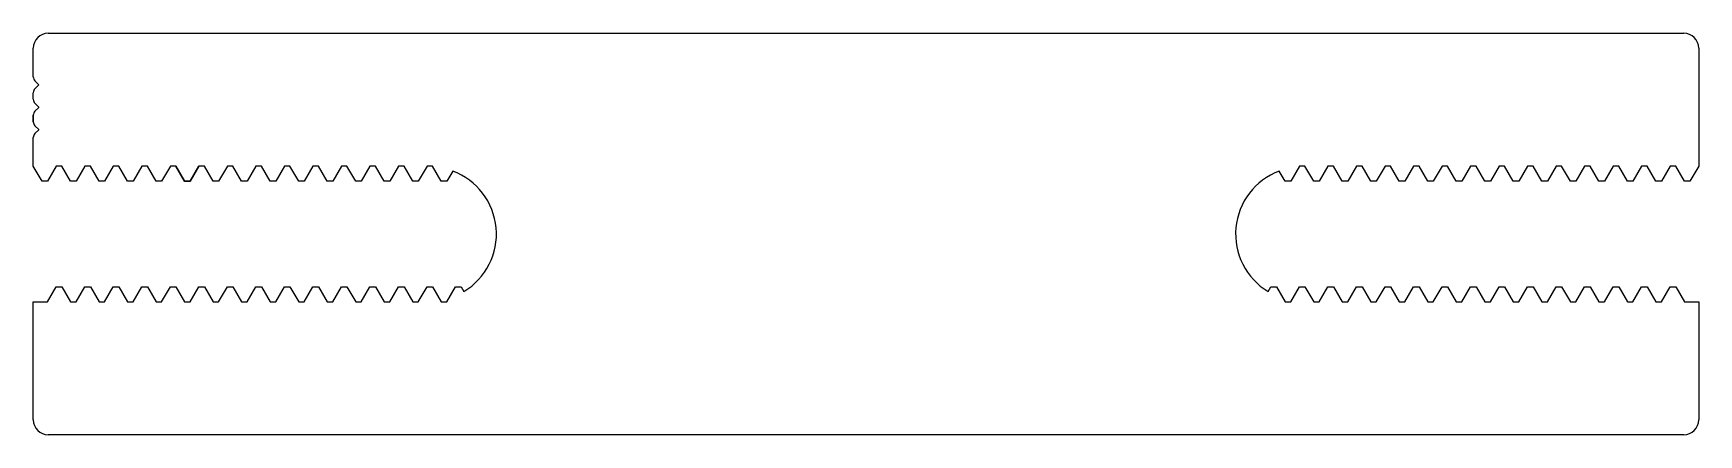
# Model space of a CAD drawing. Header units: inches. Extents: x -35.1 to 39.1, y 0.4 to 18.3.
import ezdxf

# ---------------------------------------------------------------- set-up
doc = ezdxf.new("R2010")
doc.units = ezdxf.units.IN
doc.header["$MEASUREMENT"] = 0

msp = doc.modelspace()

# ---------------------------------------------------------------- linework, layer by layer
at = {"color": 7}
for p, q in [((-34.423, 18.307), (38.411, 18.307)), ((-35.09, 16.362), (-35.09, 17.64)), ((39.078, 17.64), (39.078, 12.376)), ((-35.09, 15.362), (-35.09, 15.655)), ((-34.846, 16.014), (-35.017, 16.185)), ((-35.017, 15.831), (-34.846, 16.003)), ((-34.846, 15.014), (-35.017, 15.185)), ((-35.017, 14.832), (-34.846, 15.003)), ((-35.09, 14.362), (-35.09, 14.655)), ((-35.09, 14.655), (-35.09, 14.362)), ((-35.09, 14.362), (-35.09, 14.655)), ((-35.09, 14.655), (-35.09, 14.362)), ((-35.09, 14.362), (-35.09, 14.655)), ((-34.846, 14.014), (-35.017, 14.185)), ((-35.09, 12.376), (-35.09, 13.655)), ((-35.017, 13.832), (-34.846, 14.003)), ((-34.701, 11.703), (-35.09, 12.376)), ((-34.066, 12.376), (-34.455, 11.703)), ((-33.82, 12.376), (-34.066, 12.376)), ((-33.431, 11.703), (-33.82, 12.376)), ((-32.796, 12.376), (-33.185, 11.703)), ((-32.55, 12.376), (-32.796, 12.376)), ((-32.161, 11.703), (-32.55, 12.376)), ((-31.526, 12.376), (-31.915, 11.703)), ((-31.28, 12.376), (-31.526, 12.376)), ((-30.891, 11.703), (-31.28, 12.376)), ((-30.256, 12.376), (-30.645, 11.703)), ((-30.01, 12.376), (-30.256, 12.376)), ((-29.621, 11.703), (-30.01, 12.376)), ((-28.986, 12.376), (-29.375, 11.703)), ((-28.74, 12.376), (-28.986, 12.376)), ((-28.74, 12.376), (-28.351, 11.703)), ((-28.351, 11.703), (-28.74, 12.376)), ((-28.105, 11.703), (-27.716, 12.376)), ((-27.716, 12.376), (-28.105, 11.703)), ((-27.47, 12.376), (-27.716, 12.376)), ((-27.081, 11.703), (-27.47, 12.376)), ((-26.446, 12.376), (-26.835, 11.703)), ((-26.2, 12.376), (-26.446, 12.376)), ((-25.811, 11.703), (-26.2, 12.376)), ((-25.176, 12.376), (-25.565, 11.703)), ((-24.93, 12.376), (-25.176, 12.376)), ((-24.541, 11.703), (-24.93, 12.376)), ((-23.906, 12.376), (-24.295, 11.703)), ((-23.66, 12.376), (-23.906, 12.376)), ((-23.271, 11.703), (-23.66, 12.376)), ((-22.636, 12.376), (-23.025, 11.703)), ((-22.39, 12.376), (-22.636, 12.376)), ((-22.001, 11.703), (-22.39, 12.376)), ((-21.366, 12.376), (-21.755, 11.703)), ((-21.12, 12.376), (-21.366, 12.376)), ((-20.731, 11.703), (-21.12, 12.376)), ((-20.096, 12.376), (-20.485, 11.703)), ((-19.85, 12.376), (-20.096, 12.376)), ((-19.461, 11.703), (-19.85, 12.376)), ((-18.826, 12.376), (-19.215, 11.703)), ((-18.58, 12.376), (-18.826, 12.376)), ((-18.191, 11.703), (-18.58, 12.376)), ((-17.556, 12.376), (-17.945, 11.703)), ((-17.31, 12.376), (-17.556, 12.376)), ((-16.921, 11.703), (-17.31, 12.376)), ((-16.411, 12.16), (-16.675, 11.703)), ((20.663, 11.703), (20.399, 12.16)), ((21.298, 12.376), (20.91, 11.703)), ((21.545, 12.376), (21.298, 12.376)), ((21.933, 11.703), (21.545, 12.376)), ((22.568, 12.376), (22.18, 11.703)), ((22.815, 12.376), (22.568, 12.376)), ((23.203, 11.703), (22.815, 12.376)), ((23.838, 12.376), (23.45, 11.703)), ((24.085, 12.376), (23.838, 12.376)), ((24.473, 11.703), (24.085, 12.376)), ((25.108, 12.376), (24.72, 11.703)), ((25.355, 12.376), (25.108, 12.376)), ((25.743, 11.703), (25.355, 12.376)), ((26.378, 12.376), (25.99, 11.703)), ((26.625, 12.376), (26.378, 12.376)), ((27.013, 11.703), (26.625, 12.376)), ((27.648, 12.376), (27.26, 11.703)), ((27.895, 12.376), (27.648, 12.376)), ((28.283, 11.703), (27.895, 12.376)), ((28.918, 12.376), (28.53, 11.703)), ((29.165, 12.376), (28.918, 12.376)), ((29.553, 11.703), (29.165, 12.376)), ((30.188, 12.376), (29.8, 11.703)), ((30.435, 12.376), (30.188, 12.376)), ((30.823, 11.703), (30.435, 12.376)), ((31.458, 12.376), (31.07, 11.703)), ((31.705, 12.376), (31.458, 12.376)), ((32.093, 11.703), (31.705, 12.376)), ((32.728, 12.376), (32.34, 11.703)), ((32.975, 12.376), (32.728, 12.376)), ((33.363, 11.703), (32.975, 12.376)), ((33.998, 12.376), (33.61, 11.703)), ((34.245, 12.376), (33.998, 12.376)), ((34.633, 11.703), (34.245, 12.376)), ((35.268, 12.376), (34.88, 11.703)), ((35.515, 12.376), (35.268, 12.376)), ((35.903, 11.703), (35.515, 12.376)), ((36.538, 12.376), (36.15, 11.703)), ((36.785, 12.376), (36.538, 12.376)), ((37.173, 11.703), (36.785, 12.376)), ((37.808, 12.376), (37.42, 11.703)), ((38.055, 12.376), (37.808, 12.376)), ((38.443, 11.703), (38.055, 12.376)), ((39.078, 12.376), (38.69, 11.703)), ((-34.455, 11.703), (-34.701, 11.703)), ((-33.185, 11.703), (-33.431, 11.703)), ((-31.915, 11.703), (-32.161, 11.703)), ((-30.645, 11.703), (-30.891, 11.703)), ((-29.375, 11.703), (-29.621, 11.703)), ((-28.351, 11.703), (-28.105, 11.703)), ((-28.105, 11.703), (-28.351, 11.703)), ((-26.835, 11.703), (-27.081, 11.703)), ((-25.565, 11.703), (-25.811, 11.703)), ((-24.295, 11.703), (-24.541, 11.703)), ((-23.025, 11.703), (-23.271, 11.703)), ((-21.755, 11.703), (-22.001, 11.703)), ((-20.485, 11.703), (-20.731, 11.703)), ((-19.215, 11.703), (-19.461, 11.703)), ((-17.945, 11.703), (-18.191, 11.703)), ((-16.675, 11.703), (-16.921, 11.703)), ((20.91, 11.703), (20.663, 11.703)), ((22.18, 11.703), (21.933, 11.703)), ((23.45, 11.703), (23.203, 11.703)), ((24.72, 11.703), (24.473, 11.703)), ((25.99, 11.703), (25.743, 11.703)), ((27.26, 11.703), (27.013, 11.703)), ((28.53, 11.703), (28.283, 11.703)), ((29.8, 11.703), (29.553, 11.703)), ((31.07, 11.703), (30.823, 11.703)), ((32.34, 11.703), (32.093, 11.703)), ((33.61, 11.703), (33.363, 11.703)), ((34.88, 11.703), (34.633, 11.703)), ((36.15, 11.703), (35.903, 11.703)), ((37.42, 11.703), (37.173, 11.703)), ((38.69, 11.703), (38.443, 11.703)), ((-34.455, 6.331), (-34.066, 7.004)), ((-34.066, 7.004), (-33.82, 7.004)), ((-33.82, 7.004), (-33.431, 6.331)), ((-33.185, 6.331), (-32.796, 7.004)), ((-32.796, 7.004), (-32.55, 7.004)), ((-32.55, 7.004), (-32.161, 6.331)), ((-31.915, 6.331), (-31.526, 7.004)), ((-31.526, 7.004), (-31.28, 7.004)), ((-31.28, 7.004), (-30.891, 6.331)), ((-30.645, 6.331), (-30.256, 7.004)), ((-30.256, 7.004), (-30.01, 7.004)), ((-30.01, 7.004), (-29.621, 6.331)), ((-29.375, 6.331), (-28.986, 7.004)), ((-28.986, 7.004), (-28.74, 7.004)), ((-28.74, 7.004), (-28.351, 6.331)), ((-28.105, 6.331), (-27.716, 7.004)), ((-27.716, 7.004), (-27.716, 7.004)), ((-27.716, 7.004), (-27.47, 7.004)), ((-27.47, 7.004), (-27.081, 6.331)), ((-26.835, 6.331), (-26.446, 7.004)), ((-26.446, 7.004), (-26.2, 7.004)), ((-26.2, 7.004), (-25.811, 6.331)), ((-25.565, 6.331), (-25.176, 7.004)), ((-25.176, 7.004), (-24.93, 7.004)), ((-24.93, 7.004), (-24.541, 6.331)), ((-24.295, 6.331), (-23.906, 7.004)), ((-23.906, 7.004), (-23.66, 7.004)), ((-23.66, 7.004), (-23.271, 6.331)), ((-23.025, 6.331), (-22.636, 7.004)), ((-22.636, 7.004), (-22.39, 7.004)), ((-22.39, 7.004), (-22.001, 6.331)), ((-21.755, 6.331), (-21.366, 7.004)), ((-21.366, 7.004), (-21.12, 7.004)), ((-21.12, 7.004), (-20.731, 6.331)), ((-20.485, 6.331), (-20.096, 7.004)), ((-20.096, 7.004), (-19.85, 7.004)), ((-19.85, 7.004), (-19.461, 6.331)), ((-19.215, 6.331), (-18.826, 7.004)), ((-18.826, 7.004), (-18.58, 7.004)), ((-18.58, 7.004), (-18.191, 6.331)), ((-17.945, 6.331), (-17.556, 7.004)), ((-17.556, 7.004), (-17.31, 7.004)), ((-17.31, 7.004), (-16.921, 6.331)), ((-16.675, 6.331), (-16.286, 7.004)), ((-16.286, 7.004), (-16.04, 7.004)), ((-16.04, 7.004), (-15.914, 6.787)), ((19.903, 6.787), (20.028, 7.004)), ((20.028, 7.004), (20.275, 7.004)), ((20.275, 7.004), (20.663, 6.331)), ((20.91, 6.331), (21.298, 7.004)), ((21.298, 7.004), (21.545, 7.004)), ((21.545, 7.004), (21.933, 6.331)), ((22.18, 6.331), (22.568, 7.004)), ((22.568, 7.004), (22.815, 7.004)), ((22.815, 7.004), (23.203, 6.331)), ((23.45, 6.331), (23.838, 7.004)), ((23.838, 7.004), (24.085, 7.004)), ((24.085, 7.004), (24.473, 6.331)), ((24.72, 6.331), (25.108, 7.004)), ((25.108, 7.004), (25.355, 7.004)), ((25.355, 7.004), (25.743, 6.331)), ((25.99, 6.331), (26.378, 7.004)), ((26.378, 7.004), (26.625, 7.004)), ((26.625, 7.004), (27.013, 6.331)), ((27.26, 6.331), (27.648, 7.004)), ((27.648, 7.004), (27.895, 7.004)), ((27.895, 7.004), (28.283, 6.331)), ((28.53, 6.331), (28.918, 7.004)), ((28.918, 7.004), (29.165, 7.004)), ((29.165, 7.004), (29.553, 6.331)), ((29.8, 6.331), (30.188, 7.004)), ((30.188, 7.004), (30.435, 7.004)), ((30.435, 7.004), (30.823, 6.331)), ((31.07, 6.331), (31.458, 7.004)), ((31.458, 7.004), (31.705, 7.004)), ((31.705, 7.004), (32.093, 6.331)), ((32.34, 6.331), (32.728, 7.004)), ((32.728, 7.004), (32.975, 7.004)), ((32.975, 7.004), (33.363, 6.331)), ((33.61, 6.331), (33.998, 7.004)), ((33.998, 7.004), (34.245, 7.004)), ((34.245, 7.004), (34.633, 6.331)), ((34.88, 6.331), (35.268, 7.004)), ((35.268, 7.004), (35.515, 7.004)), ((35.515, 7.004), (35.903, 6.331)), ((36.15, 6.331), (36.538, 7.004)), ((36.538, 7.004), (36.785, 7.004)), ((36.785, 7.004), (37.173, 6.331)), ((37.42, 6.331), (37.808, 7.004)), ((37.808, 7.004), (38.055, 7.004)), ((38.055, 7.004), (38.443, 6.331)), ((-35.09, 1.067), (-35.09, 6.331)), ((-35.09, 6.331), (-34.455, 6.331)), ((-33.431, 6.331), (-33.185, 6.331)), ((-32.161, 6.331), (-31.915, 6.331)), ((-30.891, 6.331), (-30.645, 6.331)), ((-29.621, 6.331), (-29.375, 6.331)), ((-28.351, 6.331), (-28.105, 6.331)), ((-27.081, 6.331), (-26.835, 6.331)), ((-25.811, 6.331), (-25.565, 6.331)), ((-24.541, 6.331), (-24.295, 6.331)), ((-23.271, 6.331), (-23.025, 6.331)), ((-22.001, 6.331), (-21.755, 6.331)), ((-20.731, 6.331), (-20.485, 6.331)), ((-19.461, 6.331), (-19.215, 6.331)), ((-18.191, 6.331), (-17.945, 6.331)), ((-16.921, 6.331), (-16.675, 6.331)), ((20.663, 6.331), (20.91, 6.331)), ((21.933, 6.331), (22.18, 6.331)), ((23.203, 6.331), (23.45, 6.331)), ((24.473, 6.331), (24.72, 6.331)), ((25.743, 6.331), (25.99, 6.331)), ((27.013, 6.331), (27.26, 6.331)), ((28.283, 6.331), (28.53, 6.331)), ((29.553, 6.331), (29.8, 6.331)), ((30.823, 6.331), (31.07, 6.331)), ((32.093, 6.331), (32.34, 6.331)), ((33.363, 6.331), (33.61, 6.331)), ((34.633, 6.331), (34.88, 6.331)), ((35.903, 6.331), (36.15, 6.331)), ((37.173, 6.331), (37.42, 6.331)), ((38.443, 6.331), (39.078, 6.331)), ((39.078, 6.331), (39.078, 1.067)), ((38.411, 0.4), (-34.423, 0.4))]:
    msp.add_line(p, q, dxfattribs=at)
for centre, radius, start, end in [((-34.423, 17.64), 0.667, 90, 180), ((38.411, 17.64), 0.667, 0, 90), ((-34.84, 16.362), 0.25, 180, 225), ((-34.84, 15.655), 0.25, 135, 180), ((-34.851, 16.008), 0.008, 315, 45), ((-34.84, 15.362), 0.25, 180, 225), ((-34.851, 15.008), 0.008, 315, 45), ((-34.84, 14.655), 0.25, 135, 180), ((-34.84, 14.362), 0.25, 180, 225), ((-34.84, 13.655), 0.25, 135, 180), ((-34.851, 14.008), 0.008, 315, 45), ((-17.462, 9.354), 2.997, 301.09163, 69.46404), ((21.451, 9.354), 2.997, 110.53596, 238.90837), ((-34.423, 1.067), 0.667, 180, 270), ((38.411, 1.067), 0.667, 270, 0)]:
    msp.add_arc(centre, radius, start, end, dxfattribs=at)

doc.saveas('drawing.dxf')
